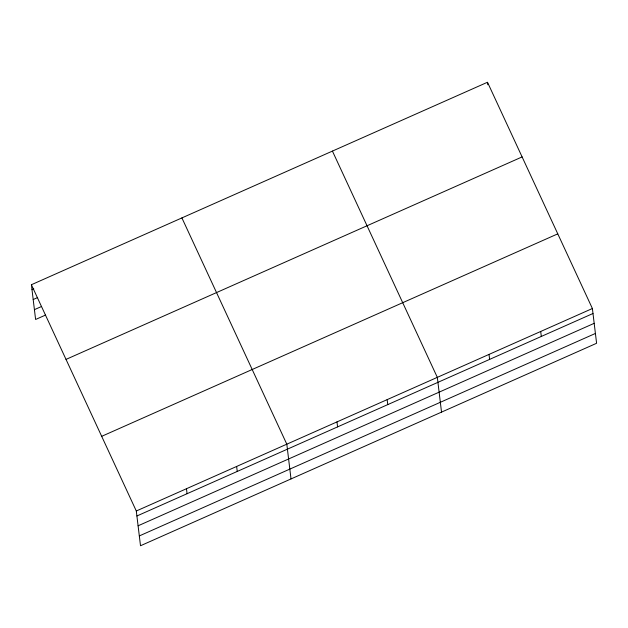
<?xml version="1.0" encoding="UTF-8"?>
<svg xmlns="http://www.w3.org/2000/svg" width="628" height="628" viewBox="0 0 628 628"><rect width="100%" height="100%" fill="white"/><g stroke="black" fill="none" stroke-linecap="round" stroke-linejoin="round"><path stroke-width="0.94" d="M31.4 284.727L487.493 82.252L592.392 308.521L596.6 343.273L140.507 545.748L136.3 510.996L31.4 284.727L35.608 319.479L45.459 315.099M32.004 289.704L33.794 288.911M33.19 299.532L37.672 297.539M34.414 309.651L41.581 306.472M66.019 359.397L522.111 156.922M101.681 436.327L557.774 233.851M136.3 510.996L592.392 308.521M136.904 515.981L592.997 313.505M138.089 525.801L594.19 323.326M139.322 535.927L595.415 333.452M332.424 151.089L437.324 377.365L441.531 412.117M181.908 217.908L286.815 444.184L291.015 478.929M540.708 331.474L541.305 336.451M487.595 83.084L487.791 84.741M489.016 354.42L489.62 359.397M387.154 399.636L387.759 404.62M336.985 421.906L337.581 426.891M236.638 466.455L237.243 471.432M186.469 488.725L187.073 493.71"/></g></svg>
